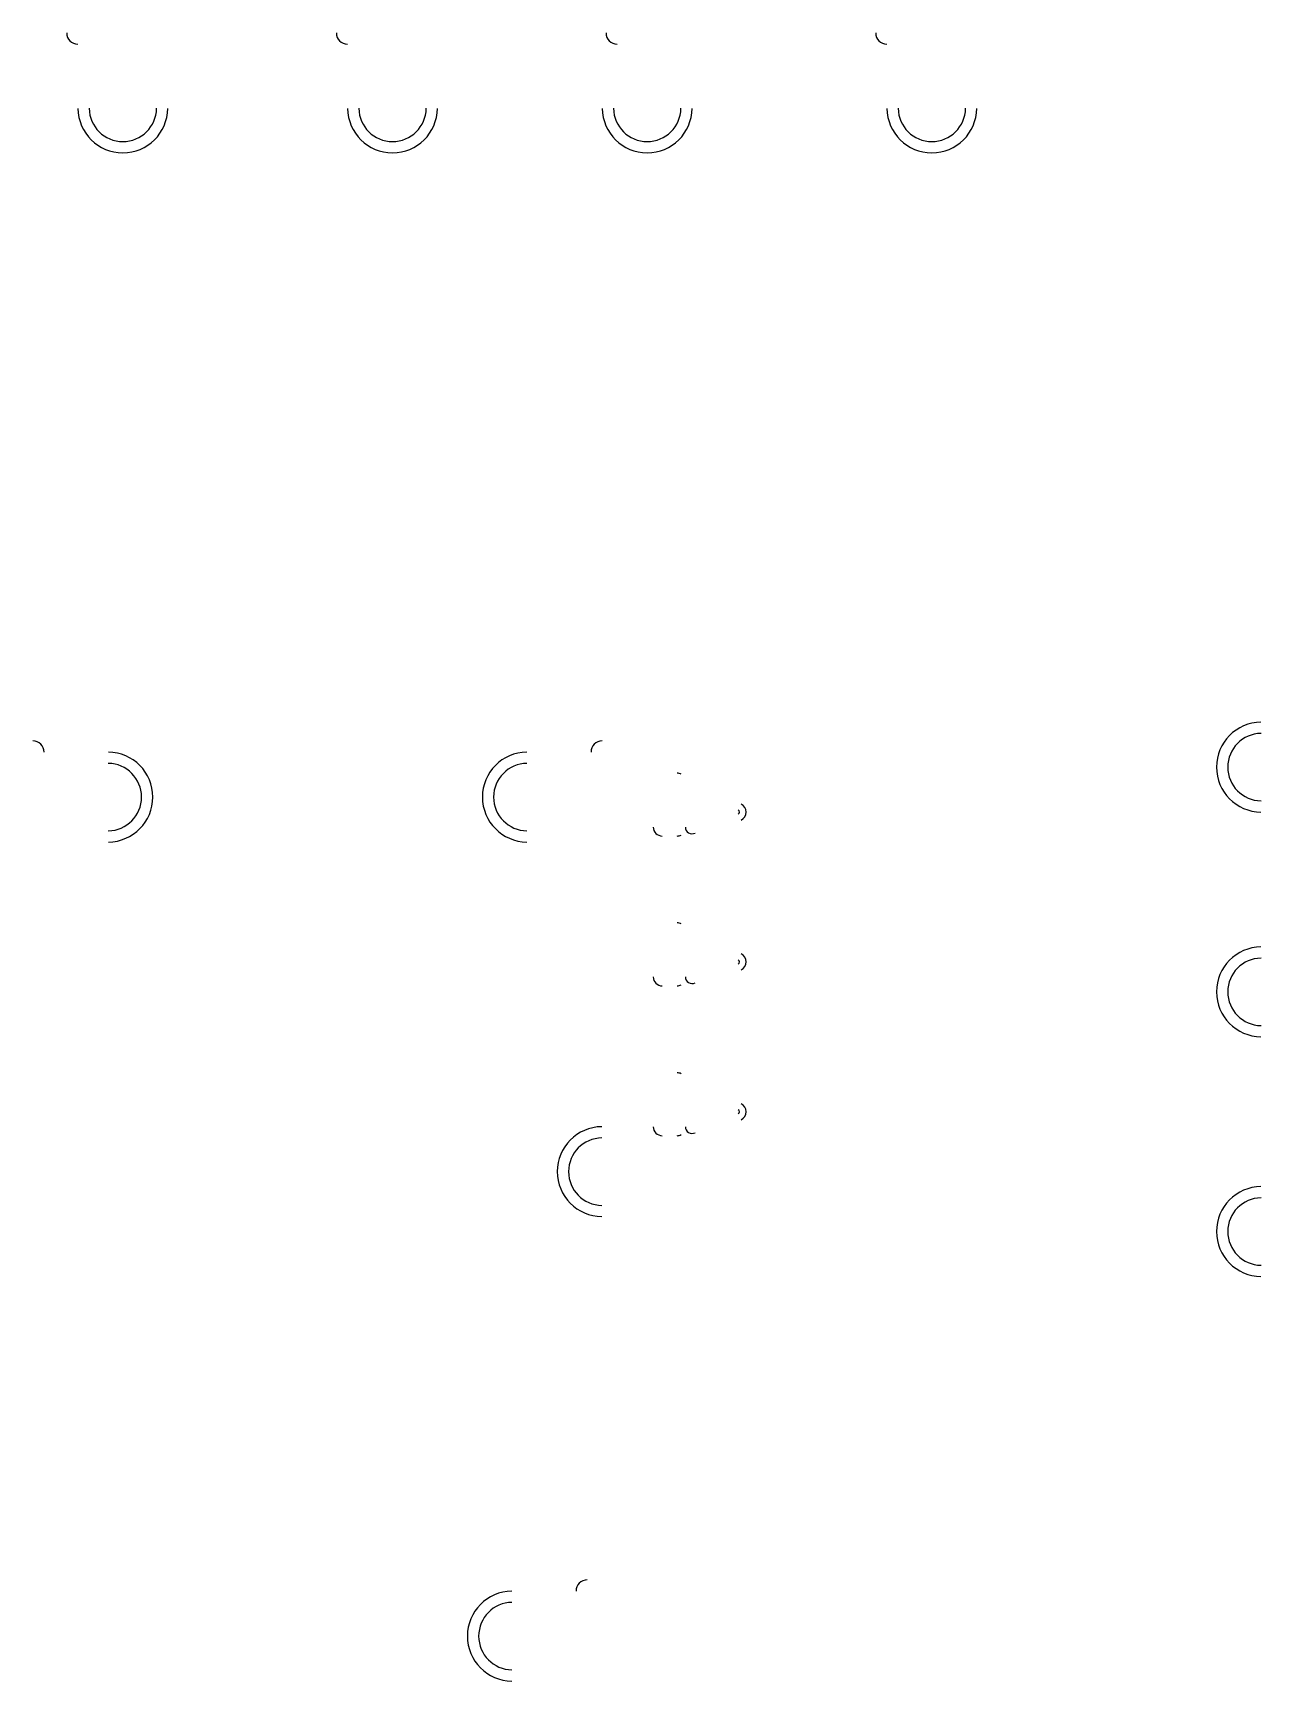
# Model space of a CAD drawing. Header units: metres. Extents: x -641 to 2745, y -1284 to 599.
# Drawn here: x -641 to -559, y 209 to 319 of the extents above; entities that cross this region are included whole.
import ezdxf

# ---------------------------------------------------------------- set-up
doc = ezdxf.new("R2010")
doc.units = ezdxf.units.M

msp = doc.modelspace()

# ---------------------------------------------------------------- linework, layer by layer
for centre, radius, start, end in [((-638, 319), 0.75, 180, 270), ((-620, 319), 0.75, 180, 270), ((-602, 319), 0.75, 180, 270), ((-584, 319), 0.75, 180, 270), ((-635, 314), 3, 180.6917, 359.3083), ((-635, 314), 2.25, 180.6917, 359.3083), ((-617, 314), 3, 180.6917, 359.3083), ((-617, 314), 2.25, 180.6917, 359.3083), ((-600, 314), 3, 180.6917, 359.3083), ((-600, 314), 2.25, 180.6917, 359.3083), ((-581, 314), 3, 180.6917, 359.3083), ((-581, 314), 2.25, 180.6917, 359.3083), ((-559, 270), 3, 90.6917, 269.3083), ((-641, 271), 0.75, 0, 90), ((-603, 271), 0.75, 90, 180), ((-559, 270), 2.25, 90.6917, 269.3083), ((-636, 268), 3, 270.6917, 89.3083), ((-608, 268), 3, 90.6917, 269.3083), ((-636, 268), 2.25, 270.6917, 89.3083), ((-608, 268), 2.25, 90.6917, 269.3083), ((-598, 269), 0.6, 62.4616, 90), ((-594, 267), 0.6, 297.6243, 62.5747), ((-594, 267), 0.15, 297.6243, 62.5747), ((-599, 266), 0.6, 180, 270), ((-598, 266), 0.6, 270, 297.4814), ((-597, 266), 0.45, 180, 297.4525), ((-598, 259), 0.6, 62.4616, 90), ((-594, 257), 0.6, 297.6243, 62.5747), ((-559, 255), 3, 90.6917, 269.3083), ((-594, 257), 0.15, 297.6243, 62.5747), ((-559, 255), 2.25, 90.6917, 269.3083), ((-599, 256), 0.6, 180, 270), ((-598, 256), 0.6, 270, 297.4814), ((-597, 256), 0.45, 180, 297.4525), ((-598, 249), 0.6, 62.4616, 90), ((-594, 247), 0.6, 297.6243, 62.5747), ((-594, 247), 0.15, 297.6243, 62.5747), ((-603, 243), 3, 90.6917, 269.3083), ((-599, 246), 0.6, 180, 270), ((-598, 246), 0.6, 270, 297.4814), ((-597, 246), 0.45, 180, 297.4525), ((-603, 243), 2.25, 90.6917, 269.3083), ((-559, 239), 3, 90.6917, 269.3083), ((-559, 239), 2.25, 90.6917, 269.3083), ((-604, 215), 0.75, 90, 180), ((-609, 212), 3, 90.6917, 269.3083), ((-609, 212), 2.25, 90.6917, 269.3083)]:
    msp.add_arc(centre, radius, start, end)

doc.saveas('drawing.dxf')
